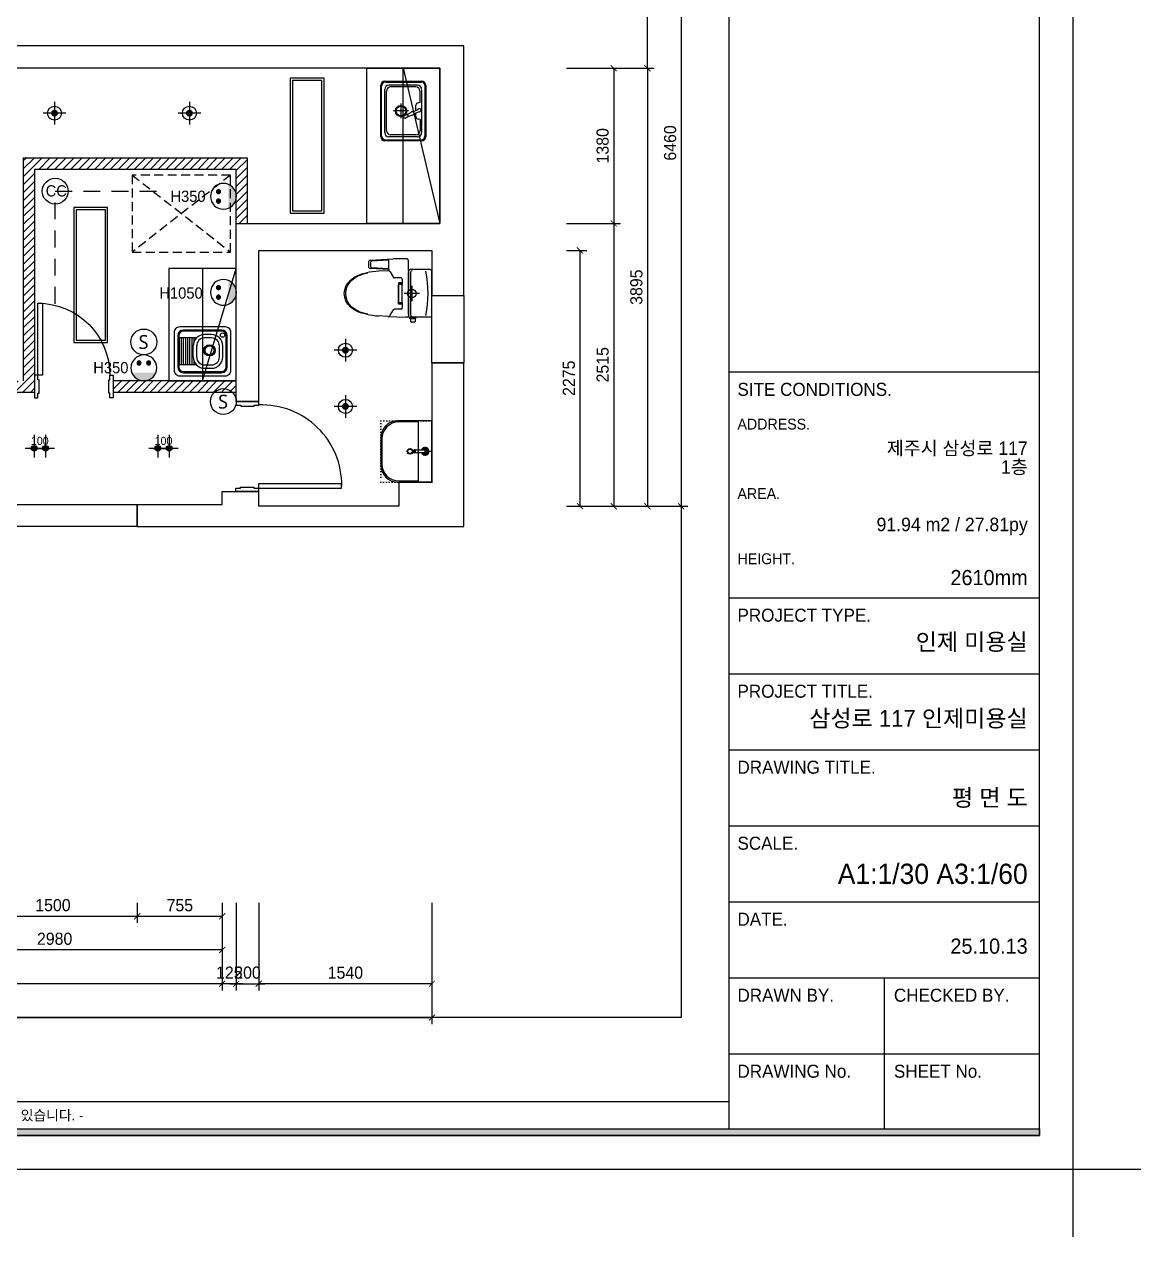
# Model space of a CAD drawing. Header units: millimetres. Extents: x 166504 to 219682, y 69800 to 112988.
# Drawn here: x 208777 to 218704, y 77080 to 87861 of the extents above; entities that cross this region are included whole.
import ezdxf
from ezdxf.enums import TextEntityAlignment as Align

# ---------------------------------------------------------------- set-up
doc = ezdxf.new("R2010")
doc.units = ezdxf.units.MM
doc.header["$LTSCALE"] = 100
doc.header["$PDMODE"] = 3
for name, pattern in [('DH-HID2', [1.2, 0.8, -0.4]), ('DOT', [0.25, 0, -0.25]), ('HID', [2.5, 1.5, -1])]:
    doc.linetypes.add(name, pattern=pattern)
doc.layers.get('DEFPOINTS').update_dxf_attribs({"color": 248})
for name, color, linetype in [('07-DIM WAL', 5, 'Continuous'), ('C-WALL1', 2, 'Continuous'), ('C-WIN', 4, 'Continuous'), ('CO-BATH', 6, 'Continuous'), ('CO-DO-FR', 7, 'Continuous'), ('CO-DOOR', 8, 'Continuous'), ('CO-FURB-DN', 9, 'Continuous'), ('E-DIM(OUT)', 1, 'Continuous'), ('F-SYM', 7, 'Continuous'), ('FORM(YOURNAME)-11', 1, 'Continuous'), ('FU-FURM', 251, 'DH-HID2'), ('FUR1', 6, 'Continuous'), ('RC-LIGHT', 7, 'Continuous'), ('WAL NEW', 3, 'Continuous'), ('설비', 140, 'Continuous')]:
    doc.layers.add(name, color=color, linetype=linetype)
doc.styles.add('YOURNAME', font='HY울릉도M.TTF')
doc.styles.add('코레일둥고', font='Korail_Round_Gothic_Medium.ttf')
doc.dimstyles.new('YOURNAME-40', dxfattribs={"dimscale": 40, "dimtxt": 1.8, "dimasz": 0.9, "dimexe": 1, "dimexo": 3, "dimgap": 0.7, "dimtad": 1, "dimdec": 0, "dimzin": 0, "dimdsep": 46, "dimtxsty": 'YOURNAME', "dimblk": 'ARCHTICK', "dimcen": 0, "dimclrd": 1, "dimclre": 1, "dimclrt": 7, "dimadec": 0, "dimazin": 0, "dimtfac": 1, "dimtdec": 0, "dimtix": 1, "dimtmove": 2, "dimatfit": 3, "dimldrblk": 'ARCHTICK', "dimfxl": 1, "dimtolj": 1, "dimtzin": 0, "dimarcsym": 0})
doc.dimstyles.new('YOURNAME-60', dxfattribs={"dimscale": 60, "dimtxt": 1.8, "dimasz": 0.9, "dimexe": 1, "dimexo": 3, "dimgap": 0.7, "dimtad": 1, "dimdec": 0, "dimzin": 0, "dimdsep": 46, "dimtxsty": 'YOURNAME', "dimblk": 'ARCHTICK', "dimcen": 0, "dimclrd": 1, "dimclre": 1, "dimclrt": 7, "dimadec": 0, "dimazin": 0, "dimtfac": 1, "dimtdec": 0, "dimtix": 1, "dimtmove": 2, "dimatfit": 3, "dimldrblk": 'ARCHTICK', "dimfxl": 1, "dimtolj": 1, "dimtzin": 0, "dimarcsym": 0})
pattern_1 = [(45, (25800, -15), (-35.355339, 35.355339), [])]

# ---------------------------------------------------------------- blocks, each defined once
blk = doc.blocks.new('FORM-PLAN')
at = {"layer": 'FORM(YOURNAME)-11'}
h = blk.add_hatch(color=256, dxfattribs=at)
h.dxf.hatch_style = 1
h.paths.add_polyline_path([(-71444, 55115), (10556, 55115), (10556, 54915), (-71444, 54915)])
h.paths.add_polyline_path([(-71444, -2085), (10556, -2085), (10556, -2285), (-71444, -2285)])
at = {"layer": 'DEFPOINTS', "color": 158}
for p, q in [((1346, 54915), (1346, -2085)), ((1346, -1285), (-71444, -1285))]:
    blk.add_line(p, q, dxfattribs=at)
for points in [[(-71444, -2285), (10556, -2285), (10556, 55115), (-71444, 55115)], [(-69444, 53115), (-64, 53115), (-64, 1215), (-69444, 1215)]]:
    blk.add_lwpolyline(points, close=True, dxfattribs=at)
at = {"layer": 'DEFPOINTS', "color": 1}
blk.add_lwpolyline([(11556, -5285), (11556, -3285), (13556, -3285)], dxfattribs=at)
at = {"layer": 'FORM(YOURNAME)-11', "color": 14}
for p, q in [((1346, 20344), (10556, 20344)), ((1346, 13651), (10556, 13651)), ((1346, 11398), (10556, 11398)), ((1346, 9146), (10556, 9146)), ((1346, 6893), (10556, 6893)), ((1346, 4641), (10556, 4641)), ((1346, 2388), (10556, 2388)), ((5951, 2388), (5951, -2085)), ((1346, 136), (10556, 136))]:
    blk.add_line(p, q, dxfattribs=at)
at = {"layer": 'FORM(YOURNAME)-11', "color": 250}
blk.add_lwpolyline([(-72444, -3285), (11556, -3285), (11556, 56115), (-72444, 56115)], close=True, dxfattribs=at)
at = {"layer": 'FORM(YOURNAME)-11'}
blk.add_lwpolyline([(-71444, -2085), (10556, -2085), (10556, -2285), (-71444, -2285)], close=True, dxfattribs=at)
at = {"layer": 'FORM(YOURNAME)-11', "color": 14, "style": 'YOURNAME'}
for s, height, p in [('SITE CONDITIONS.', 386.14, (1603, 19829)), ('PROJECT TYPE.', 386.14, (1603, 13136)), ('PROJECT TITLE.', 386.14, (1603, 10883)), ('DRAWING TITLE.', 386.14, (1603, 8631)), ('SCALE.', 386.1, (1603, 6378)), ('DATE.', 386.1, (1603, 4126)), ('DRAWN BY.', 386.1, (1603, 1873)), ('CHECKED BY.', 386.14, (6240, 1873)), ('DRAWING No.', 386.14, (1603, -379)), ('SHEET No.', 386.1, (6240, -379))]:
    blk.add_text(s, height=height, dxfattribs=at).set_placement(p, align=Align.MIDDLE_LEFT)
at = {"layer": 'FORM(YOURNAME)-11', "color": 251, "style": 'YOURNAME'}
for s, p in [('ADDRESS.', (1603, 18799)), ('AREA.', (1603, 16740)), ('HEIGHT.', (1603, 14809))]:
    blk.add_text(s, height=321.8, dxfattribs=at).set_placement(p, align=Align.MIDDLE_LEFT)
at = {"layer": 'FORM(YOURNAME)-11', "color": 1, "style": 'YOURNAME'}
blk.add_text("- 본 도서는 어떠한 경우에도 무단으로 도용할 수 없으며 도용시 '지적재산권' 보호에 관한 법률에 의거, 법적 분쟁이 발생합니다.  또한 본 도서에 관한 모든 저작권은 당사에 있습니다. -", height=300, dxfattribs=at).set_placement((-32990, -1685), align=Align.MIDDLE_CENTER)
at = {"layer": 'FORM(YOURNAME)-11', "color": 3, "style": 'YOURNAME'}
for tag, height, p in [('1', 450, (9905, 18188)), ('2', 450, (9905, 17544)), ('3', 450, (9905, 16257)), ('4', 450, (9905, 14326)), ('5', 515, (9905, 12009)), ('6', 515, (9905, 9757)), ('7', 515, (9905, 7504)), ('8', 515, (9905, 5252)), ('9', 515, (9905, 2999)), ('10', 515, (5655, 811)), ('11', 515, (9905, 747)), ('12', 515, (5655, -1441)), ('13', 515, (9905, -1441))]:
    blk.add_attdef(tag, text='', height=height, dxfattribs=at).set_placement(p, align=Align.MIDDLE_RIGHT)
blk = doc.blocks.new('_ArchTick')
at = {"color": 0, "linetype": 'ByBlock', "const_width": 0.15}
blk.add_lwpolyline([(-0.5, -0.5), (0.5, 0.5)], dxfattribs=at)
blk = doc.blocks.new('*D923')
at = {"layer": 'DEFPOINTS', "color": 0}
for p in [(213418, 87470), (213418, 86090), (214018, 86090)]:
    blk.add_point(p, dxfattribs=at)
at = {"layer": 'E-DIM(OUT)', "color": 1, "lineweight": -2}
for p, q in [((213598, 87470), (214078, 87470)), ((214018, 87470), (214018, 86090)), ((213598, 86090), (214078, 86090))]:
    blk.add_line(p, q, dxfattribs=at)
at = {"layer": 'E-DIM(OUT)', "color": 1, "lineweight": -2, "xscale": 54, "yscale": 54, "zscale": 54}
for p, rotation in [((214018, 87470), 90), ((214018, 86090), 270)]:
    blk.add_blockref('_ArchTick', p, dxfattribs=dict(at, rotation=rotation))
at = {"layer": 'E-DIM(OUT)', "color": 7, "insert": (213920, 86780), "char_height": 108, "attachment_point": 5, "rotation": 90, "style": 'YOURNAME'}
blk.add_mtext('\\A1;1380', dxfattribs=at)
blk = doc.blocks.new('*D924')
at = {"layer": 'DEFPOINTS', "color": 0}
for p in [(213418, 85850), (213418, 83575), (213718, 83575)]:
    blk.add_point(p, dxfattribs=at)
at = {"layer": 'E-DIM(OUT)', "color": 1, "lineweight": -2}
for p, q in [((213598, 85850), (213778, 85850)), ((213718, 85850), (213718, 83575)), ((213598, 83575), (213778, 83575))]:
    blk.add_line(p, q, dxfattribs=at)
at = {"layer": 'E-DIM(OUT)', "color": 1, "lineweight": -2, "xscale": 54, "yscale": 54, "zscale": 54}
for p, rotation in [((213718, 85850), 90), ((213718, 83575), 270)]:
    blk.add_blockref('_ArchTick', p, dxfattribs=dict(at, rotation=rotation))
at = {"layer": 'E-DIM(OUT)', "color": 7, "insert": (213620, 84713), "char_height": 108, "attachment_point": 5, "rotation": 90, "style": 'YOURNAME'}
blk.add_mtext('\\A1;2275', dxfattribs=at)
blk = doc.blocks.new('*D925')
at = {"layer": 'DEFPOINTS', "color": 0}
for p in [(213418, 87470), (213418, 83575), (214318, 83575)]:
    blk.add_point(p, dxfattribs=at)
at = {"layer": 'E-DIM(OUT)', "color": 1, "lineweight": -2}
for p, q in [((213598, 87470), (214378, 87470)), ((214318, 87470), (214318, 83575)), ((213598, 83575), (214378, 83575))]:
    blk.add_line(p, q, dxfattribs=at)
at = {"layer": 'E-DIM(OUT)', "color": 1, "lineweight": -2, "xscale": 54, "yscale": 54, "zscale": 54}
for p, rotation in [((214318, 87470), 90), ((214318, 83575), 270)]:
    blk.add_blockref('_ArchTick', p, dxfattribs=dict(at, rotation=rotation))
at = {"layer": 'E-DIM(OUT)', "color": 7, "insert": (214220, 85523), "char_height": 108, "attachment_point": 5, "rotation": 90, "style": 'YOURNAME'}
blk.add_mtext('\\A1;3895', dxfattribs=at)
blk = doc.blocks.new('*D926')
at = {"layer": 'DEFPOINTS', "color": 0}
for p in [(213418, 86090), (213418, 83575), (214018, 83575)]:
    blk.add_point(p, dxfattribs=at)
at = {"layer": 'E-DIM(OUT)', "color": 1, "lineweight": -2}
for p, q in [((213598, 86090), (214078, 86090)), ((214018, 86090), (214018, 83575)), ((213598, 83575), (214078, 83575))]:
    blk.add_line(p, q, dxfattribs=at)
at = {"layer": 'E-DIM(OUT)', "color": 1, "lineweight": -2, "xscale": 54, "yscale": 54, "zscale": 54}
for p, rotation in [((214018, 86090), 90), ((214018, 83575), 270)]:
    blk.add_blockref('_ArchTick', p, dxfattribs=dict(at, rotation=rotation))
at = {"layer": 'E-DIM(OUT)', "color": 7, "insert": (213920, 84833), "char_height": 108, "attachment_point": 5, "rotation": 90, "style": 'YOURNAME'}
blk.add_mtext('\\A1;2515', dxfattribs=at)
blk = doc.blocks.new('*D927')
at = {"layer": 'DEFPOINTS', "color": 0}
for p in [(213418, 90035), (214318, 90035), (213418, 87470)]:
    blk.add_point(p, dxfattribs=at)
at = {"layer": 'E-DIM(OUT)', "color": 1, "lineweight": -2}
for p, q in [((213598, 90035), (214378, 90035)), ((214318, 87470), (214318, 90035)), ((213598, 87470), (214378, 87470))]:
    blk.add_line(p, q, dxfattribs=at)
at = {"layer": 'E-DIM(OUT)', "color": 1, "lineweight": -2, "xscale": 54, "yscale": 54, "zscale": 54}
for p, rotation in [((214318, 90035), 90), ((214318, 87470), 270)]:
    blk.add_blockref('_ArchTick', p, dxfattribs=dict(at, rotation=rotation))
at = {"layer": 'E-DIM(OUT)', "color": 7, "insert": (214220, 88753), "char_height": 108, "attachment_point": 5, "rotation": 90, "style": 'YOURNAME'}
blk.add_mtext('\\A1;2565', dxfattribs=at)
blk = doc.blocks.new('*D928')
at = {"layer": 'DEFPOINTS', "color": 0}
for p in [(213418, 90035), (213418, 83575), (214618, 83575)]:
    blk.add_point(p, dxfattribs=at)
at = {"layer": 'E-DIM(OUT)', "color": 1, "lineweight": -2}
for p, q in [((213598, 90035), (214678, 90035)), ((214618, 90035), (214618, 83575)), ((213598, 83575), (214678, 83575))]:
    blk.add_line(p, q, dxfattribs=at)
at = {"layer": 'E-DIM(OUT)', "color": 1, "lineweight": -2, "xscale": 54, "yscale": 54, "zscale": 54}
for p, rotation in [((214618, 90035), 90), ((214618, 83575), 270)]:
    blk.add_blockref('_ArchTick', p, dxfattribs=dict(at, rotation=rotation))
at = {"layer": 'E-DIM(OUT)', "color": 7, "insert": (214520, 86805), "char_height": 108, "attachment_point": 5, "rotation": 90, "style": 'YOURNAME'}
blk.add_mtext('\\A1;6460', dxfattribs=at)
blk = doc.blocks.new('*D957')
at = {"layer": 'DEFPOINTS', "color": 0}
for p in [(195938, 80230), (212402, 80230), (212402, 79030)]:
    blk.add_point(p, dxfattribs=at)
at = {"layer": 'E-DIM(OUT)', "color": 1, "lineweight": -2}
for p, q in [((195938, 80050), (195938, 78970)), ((212402, 80050), (212402, 78970)), ((195938, 79030), (212402, 79030))]:
    blk.add_line(p, q, dxfattribs=at)
at = {"layer": 'E-DIM(OUT)', "color": 1, "lineweight": -2, "xscale": 54, "yscale": 54, "zscale": 54, "rotation": 180}
blk.add_blockref('_ArchTick', (195938, 79030), dxfattribs=at)
at = {"layer": 'E-DIM(OUT)', "color": 1, "lineweight": -2, "xscale": 54, "yscale": 54, "zscale": 54}
blk.add_blockref('_ArchTick', (212402, 79030), dxfattribs=at)
at = {"layer": 'E-DIM(OUT)', "color": 7, "insert": (204170, 79127), "char_height": 108, "attachment_point": 5, "style": 'YOURNAME'}
blk.add_mtext('\\A1;16464', dxfattribs=at)
blk = doc.blocks.new('*D958')
at = {"layer": 'DEFPOINTS', "color": 0}
for p in [(210862, 80230), (212402, 80230), (210862, 79330)]:
    blk.add_point(p, dxfattribs=at)
at = {"layer": 'E-DIM(OUT)', "color": 1, "lineweight": -2}
for p, q in [((210862, 80050), (210862, 79270)), ((212402, 80050), (212402, 79270)), ((212402, 79330), (210862, 79330))]:
    blk.add_line(p, q, dxfattribs=at)
at = {"layer": 'E-DIM(OUT)', "color": 1, "lineweight": -2, "xscale": 54, "yscale": 54, "zscale": 54, "rotation": 180}
blk.add_blockref('_ArchTick', (210862, 79330), dxfattribs=at)
at = {"layer": 'E-DIM(OUT)', "color": 1, "lineweight": -2, "xscale": 54, "yscale": 54, "zscale": 54}
blk.add_blockref('_ArchTick', (212402, 79330), dxfattribs=at)
at = {"layer": 'E-DIM(OUT)', "color": 7, "insert": (211632, 79428), "char_height": 108, "attachment_point": 5, "style": 'YOURNAME'}
blk.add_mtext('\\A1;1540', dxfattribs=at)
blk = doc.blocks.new('*D959')
at = {"layer": 'DEFPOINTS', "color": 0}
for p in [(210662, 80230), (210862, 80230), (210862, 79330)]:
    blk.add_point(p, dxfattribs=at)
at = {"layer": 'E-DIM(OUT)', "color": 1, "lineweight": -2}
for p, q in [((210662, 80050), (210662, 79270)), ((210862, 80050), (210862, 79270)), ((210608, 79330), (210916, 79330))]:
    blk.add_line(p, q, dxfattribs=at)
at = {"layer": 'E-DIM(OUT)', "color": 1, "lineweight": -2, "xscale": 54, "yscale": 54, "zscale": 54}
blk.add_blockref('_ArchTick', (210662, 79330), dxfattribs=at)
at = {"layer": 'E-DIM(OUT)', "color": 1, "lineweight": -2, "xscale": 54, "yscale": 54, "zscale": 54, "rotation": 180}
blk.add_blockref('_ArchTick', (210862, 79330), dxfattribs=at)
at = {"layer": 'E-DIM(OUT)', "color": 7, "insert": (210762, 79428), "char_height": 108, "attachment_point": 5, "style": 'YOURNAME'}
blk.add_mtext('\\A1;200', dxfattribs=at)
blk = doc.blocks.new('*D960')
at = {"layer": 'DEFPOINTS', "color": 0}
for p in [(195938, 80230), (210662, 80230), (195938, 79330)]:
    blk.add_point(p, dxfattribs=at)
at = {"layer": 'E-DIM(OUT)', "color": 1, "lineweight": -2}
for p, q in [((195938, 80050), (195938, 79270)), ((210662, 80050), (210662, 79270)), ((210662, 79330), (195938, 79330))]:
    blk.add_line(p, q, dxfattribs=at)
at = {"layer": 'E-DIM(OUT)', "color": 1, "lineweight": -2, "xscale": 54, "yscale": 54, "zscale": 54, "rotation": 180}
blk.add_blockref('_ArchTick', (195938, 79330), dxfattribs=at)
at = {"layer": 'E-DIM(OUT)', "color": 1, "lineweight": -2, "xscale": 54, "yscale": 54, "zscale": 54}
blk.add_blockref('_ArchTick', (210662, 79330), dxfattribs=at)
at = {"layer": 'E-DIM(OUT)', "color": 7, "insert": (203300, 79428), "char_height": 108, "attachment_point": 5, "style": 'YOURNAME'}
blk.add_mtext('\\A1;14724', dxfattribs=at)
blk = doc.blocks.new('*D961')
at = {"layer": 'DEFPOINTS', "color": 0}
for p in [(210537, 80230), (210662, 80230), (210537, 79330)]:
    blk.add_point(p, dxfattribs=at)
at = {"layer": 'E-DIM(OUT)', "color": 1, "lineweight": -2}
for p, q in [((210537, 80050), (210537, 79270)), ((210662, 80050), (210662, 79270)), ((210716, 79330), (210483, 79330))]:
    blk.add_line(p, q, dxfattribs=at)
at = {"layer": 'E-DIM(OUT)', "color": 1, "lineweight": -2, "xscale": 54, "yscale": 54, "zscale": 54}
blk.add_blockref('_ArchTick', (210537, 79330), dxfattribs=at)
at = {"layer": 'E-DIM(OUT)', "color": 1, "lineweight": -2, "xscale": 54, "yscale": 54, "zscale": 54, "rotation": 180}
blk.add_blockref('_ArchTick', (210662, 79330), dxfattribs=at)
at = {"layer": 'E-DIM(OUT)', "color": 7, "insert": (210600, 79428), "char_height": 108, "attachment_point": 5, "style": 'YOURNAME'}
blk.add_mtext('\\A1;125', dxfattribs=at)
blk = doc.blocks.new('*D962')
at = {"layer": 'DEFPOINTS', "color": 0}
for p in [(207557, 80230), (210537, 80230), (207557, 79630)]:
    blk.add_point(p, dxfattribs=at)
at = {"layer": 'E-DIM(OUT)', "color": 1, "lineweight": -2}
for p, q in [((207557, 80050), (207557, 79570)), ((210537, 80050), (210537, 79570)), ((210537, 79630), (207557, 79630))]:
    blk.add_line(p, q, dxfattribs=at)
at = {"layer": 'E-DIM(OUT)', "color": 1, "lineweight": -2, "xscale": 54, "yscale": 54, "zscale": 54, "rotation": 180}
blk.add_blockref('_ArchTick', (207557, 79630), dxfattribs=at)
at = {"layer": 'E-DIM(OUT)', "color": 1, "lineweight": -2, "xscale": 54, "yscale": 54, "zscale": 54}
blk.add_blockref('_ArchTick', (210537, 79630), dxfattribs=at)
at = {"layer": 'E-DIM(OUT)', "color": 7, "insert": (209047, 79729), "char_height": 108, "attachment_point": 5, "style": 'YOURNAME'}
blk.add_mtext('\\A1;2980', dxfattribs=at)
blk = doc.blocks.new('*D979')
at = {"layer": 'DEFPOINTS', "color": 0}
for p in [(208282, 80230), (209782, 80230), (209782, 79930)]:
    blk.add_point(p, dxfattribs=at)
at = {"layer": 'E-DIM(OUT)', "color": 1, "lineweight": -2}
for p, q in [((208282, 80050), (208282, 79870)), ((209782, 80050), (209782, 79870)), ((208282, 79930), (209782, 79930))]:
    blk.add_line(p, q, dxfattribs=at)
at = {"layer": 'E-DIM(OUT)', "color": 1, "lineweight": -2, "xscale": 54, "yscale": 54, "zscale": 54, "rotation": 180}
blk.add_blockref('_ArchTick', (208282, 79930), dxfattribs=at)
at = {"layer": 'E-DIM(OUT)', "color": 1, "lineweight": -2, "xscale": 54, "yscale": 54, "zscale": 54}
blk.add_blockref('_ArchTick', (209782, 79930), dxfattribs=at)
at = {"layer": 'E-DIM(OUT)', "color": 7, "insert": (209032, 80028), "char_height": 108, "attachment_point": 5, "style": 'YOURNAME'}
blk.add_mtext('\\A1;1500', dxfattribs=at)
blk = doc.blocks.new('*D980')
at = {"layer": 'DEFPOINTS', "color": 0}
for p in [(209782, 80230), (210537, 80230), (210537, 79930)]:
    blk.add_point(p, dxfattribs=at)
at = {"layer": 'E-DIM(OUT)', "color": 1, "lineweight": -2}
for p, q in [((209782, 80050), (209782, 79870)), ((210537, 80050), (210537, 79870)), ((209782, 79930), (210537, 79930))]:
    blk.add_line(p, q, dxfattribs=at)
at = {"layer": 'E-DIM(OUT)', "color": 1, "lineweight": -2, "xscale": 54, "yscale": 54, "zscale": 54, "rotation": 180}
blk.add_blockref('_ArchTick', (209782, 79930), dxfattribs=at)
at = {"layer": 'E-DIM(OUT)', "color": 1, "lineweight": -2, "xscale": 54, "yscale": 54, "zscale": 54}
blk.add_blockref('_ArchTick', (210537, 79930), dxfattribs=at)
at = {"layer": 'E-DIM(OUT)', "color": 7, "insert": (210160, 80027), "char_height": 108, "attachment_point": 5, "style": 'YOURNAME'}
blk.add_mtext('\\A1;755', dxfattribs=at)
blk = doc.blocks.new('VUDAUSEH')
at = {"layer": 'C-WALL1'}
for p, q in [((181830, 109821), (177844, 109821)), ((181830, 107601), (181830, 109821)), ((181618, 109621), (177844, 109621)), ((181618, 108241), (181618, 109621)), ((179808, 106656), (179808, 108241)), ((179808, 108241), (181618, 108241)), ((180008, 106656), (180008, 108001)), ((180008, 108001), (181548, 108001)), ((181548, 107601), (181830, 107601)), ((181548, 107001), (181830, 107001)), ((181830, 105546), (181830, 107001)), ((179808, 106656), (180008, 106656)), ((180008, 106656), (179808, 106656)), ((179683, 105741), (179683, 105856)), ((179683, 105856), (180008, 105856)), ((180008, 105726), (180008, 105856)), ((178928, 105741), (178928, 105546)), ((178928, 105546), (178928, 105741)), ((178928, 105741), (179683, 105741)), ((178928, 105546), (181830, 105546))]:
    blk.add_line(p, q, dxfattribs=at)
for points in [[(181548, 108001), (181548, 107601)], [(181548, 107001), (181548, 105941), (181253, 105941), (181253, 105726), (180008, 105726)]]:
    blk.add_lwpolyline(points, dxfattribs=at)
at = {"layer": 'C-WIN'}
for points in [[(181548, 107601), (181830, 107601), (181830, 107001), (181548, 107001)], [(178928, 105546), (177428, 105546), (177428, 105741), (178928, 105741)]]:
    blk.add_lwpolyline(points, close=True, dxfattribs=at)
at = {"layer": 'CO-DO-FR'}
for points in [[(180008, 106656), (179808, 106656), (179808, 106626), (179848, 106626), (179848, 106616), (179968, 106616), (179968, 106626), (180008, 106626), (180008, 106656)], [(180005, 105856), (179805, 105856), (179805, 105886), (179845, 105886), (179845, 105896), (179965, 105896), (179965, 105886), (180005, 105886), (180005, 105856)]]:
    blk.add_lwpolyline(points, close=True, dxfattribs=at)
at = {"layer": 'CO-DOOR'}
blk.add_lwpolyline([(180745, 105926), (180005, 105926), (180005, 105886), (180745, 105886)], close=True, dxfattribs=at)
blk.add_arc((180035, 105916), 711, 359.1936, 92.1822, dxfattribs=at)
blk = doc.blocks.new('D-003')
at = {"layer": 'CO-DO-FR'}
for points in [[(0, 200), (0, 0), (30, 0), (30, 40), (40, 40), (40, 160), (30, 160), (30, 200), (0, 200)], [(700, 200), (700, 0), (670, 0), (670, 40), (660, 40), (660, 160), (670, 160), (670, 200), (700, 200)]]:
    blk.add_lwpolyline(points, close=True, dxfattribs=at)
at = {"layer": 'CO-DOOR'}
blk.add_lwpolyline([(630, 840), (630, 200), (670, 200), (670, 840)], close=True, dxfattribs=at)
blk.add_arc((670, 200), 640, 90, 180, dxfattribs=at)
blk = doc.blocks.new('CJSWJDHE')
at = {"layer": 'WAL NEW'}
h = blk.add_hatch(dxfattribs=at)
h.set_pattern_fill('_USER', color=256, scale=50, angle=45, pattern_type=0)
h.set_pattern_definition(pattern_1)
h.paths.add_polyline_path([(210762, 86670), (208768, 86670), (208768, 86130), (208768, 85430), (208768, 84690), (207468, 84690), (207468, 84590), (208868, 84590), (208868, 84740), (208868, 86570), (210662, 86570), (210662, 86090), (210762, 86090)])
h = blk.add_hatch(dxfattribs=at)
h.set_pattern_fill('_USER', color=256, scale=50, angle=45, pattern_type=0)
h.set_pattern_definition(pattern_1)
h.paths.add_polyline_path([(210662, 84590), (210662, 84690), (210062, 84690), (209568, 84690), (209568, 84590)])
at = {"color": 8}
blk.add_line((212402, 84063), (212337, 84063), dxfattribs=at)
at = {"layer": 'CO-BATH', "color": 8}
for p, q in [((211842, 85698), (211842, 85754)), ((211852, 85764), (212057, 85774)), ((211858, 85704), (211858, 85748)), ((211867, 85758), (212013, 85765)), ((212018, 85691), (212018, 85760)), ((212182, 85774), (212057, 85774)), ((212192, 85664), (212192, 85764)), ((211678, 85586), (211708, 85609)), ((211691, 85586), (211720, 85609)), ((211708, 85609), (211742, 85627)), ((211720, 85609), (211754, 85627)), ((211742, 85627), (211779, 85641)), ((211754, 85627), (211792, 85641)), ((211779, 85641), (211820, 85649)), ((211792, 85641), (211832, 85649)), ((212018, 85679), (211852, 85688)), ((212013, 85686), (211867, 85694)), ((212011, 85669), (211929, 85664)), ((212022, 85666), (212022, 85674)), ((212029, 85659), (212059, 85610)), ((212128, 85605), (212067, 85605)), ((212138, 85595), (212138, 85548)), ((212192, 85664), (212192, 85270)), ((212192, 85284), (212192, 85654)), ((212387, 85679), (212207, 85679)), ((212211, 85654), (212211, 85280)), ((212402, 85270), (212402, 85664)), ((211622, 85466), (211626, 85498)), ((211626, 85498), (211637, 85530)), ((211635, 85466), (211638, 85498)), ((211637, 85530), (211654, 85559)), ((211638, 85498), (211649, 85530)), ((211649, 85530), (211667, 85559)), ((211654, 85559), (211678, 85586)), ((211667, 85559), (211691, 85586)), ((212138, 85561), (212103, 85561)), ((212103, 85561), (212103, 85542)), ((212138, 85551), (212103, 85551)), ((212103, 85371), (212103, 85546)), ((212107, 85384), (212107, 85548)), ((212138, 85548), (212107, 85548)), ((212133, 85545), (212133, 85564)), ((212138, 85551), (212138, 85561)), ((212138, 85384), (212138, 85556)), ((212192, 85555), (212192, 85381)), ((212222, 85534), (212222, 85397)), ((211626, 85434), (211622, 85466)), ((211637, 85402), (211626, 85434)), ((211638, 85434), (211635, 85466)), ((211654, 85373), (211637, 85402)), ((211649, 85402), (211638, 85434)), ((211667, 85373), (211649, 85402)), ((212138, 85381), (212103, 85381)), ((212138, 85384), (212107, 85384)), ((212133, 85368), (212133, 85387)), ((212138, 85384), (212138, 85337)), ((212138, 85371), (212138, 85381)), ((212291, 85466), (212154, 85466)), ((212222, 85466), (212222, 85466)), ((211678, 85346), (211654, 85373)), ((211691, 85346), (211667, 85373)), ((211708, 85323), (211678, 85346)), ((211720, 85323), (211691, 85346)), ((211742, 85304), (211708, 85323)), ((211754, 85304), (211720, 85323)), ((211779, 85291), (211742, 85304)), ((211792, 85291), (211754, 85304)), ((211820, 85282), (211779, 85291)), ((211832, 85282), (211792, 85291)), ((212030, 85273), (212059, 85322)), ((212128, 85327), (212067, 85327)), ((212138, 85371), (212103, 85371)), ((212011, 85263), (211929, 85268)), ((212011, 85263), (212169, 85255)), ((212182, 85255), (212169, 85255)), ((212260, 85252), (212205, 85252)), ((212205, 85240), (212205, 85252)), ((212260, 85240), (212205, 85240)), ((212387, 85255), (212207, 85255)), ((212212, 85240), (212212, 85219)), ((212245, 85212), (212219, 85212)), ((212252, 85240), (212252, 85219)), ((212260, 85240), (212260, 85252)), ((212402, 84335), (212097, 84335)), ((212282, 84325), (212107, 84325)), ((212282, 83800), (212282, 84325)), ((212402, 83790), (212402, 84335)), ((211947, 84185), (211947, 83940)), ((211957, 84175), (211957, 83950)), ((212242, 84077), (212242, 84048)), ((212247, 84077), (212242, 84077)), ((212247, 84048), (212242, 84048)), ((212247, 84077), (212247, 84048)), ((212252, 84076), (212247, 84076)), ((212252, 84049), (212247, 84049)), ((212252, 84076), (212252, 84049)), ((212342, 84075), (212252, 84075)), ((212342, 84050), (212252, 84050)), ((212097, 83790), (212402, 83790)), ((212107, 83800), (212282, 83800))]:
    blk.add_line(p, q, dxfattribs=at)
at = {"layer": 'CO-BATH', "color": 8, "linetype": 'DOT'}
blk.add_lwpolyline([(211947, 84335), (211947, 83790), (212402, 83790), (212402, 84335)], close=True, dxfattribs=at)
at = {"layer": 'CO-BATH', "color": 8}
for centre, radius in [((212222, 85466), 38.4), ((212207, 84063), 25), ((212207, 84063), 20)]:
    blk.add_circle(centre, radius, dxfattribs=at)
for centre, radius, start, end in [((211852, 85754), 10, 92.6619, 180), ((211868, 85748), 10, 92.6619, 180), ((211868, 85704), 10, 180, 266.8224), ((212013, 85760), 5, 0, 92.6619), ((212182, 85764), 9.82, 0, 90), ((211958, 85025), 640, 92.5885, 102.4851), ((211852, 85698), 10, 180, 266.8224), ((212012, 85649), 20, 30.648, 93.5722), ((212013, 85691), 5, 266.8224, 0), ((212017, 85674), 5, 0, 86.8224), ((212067, 85615), 10, 210.648, 270), ((212128, 85595), 10, 0, 90), ((212207, 85664), 15, 90, 180), ((212226, 85654), 15, 90, 180), ((211388, 85467), 980, 348.4061, 11.5939), ((212387, 85664), 15, 0, 90), ((211958, 85907), 640, 257.5149, 267.4115), ((212012, 85283), 20, 266.9031, 329.352), ((212067, 85317), 10, 90, 149.352), ((212128, 85337), 10, 270, 0), ((212226, 85280), 15, 180, 270), ((212182, 85265), 10, 270, 0), ((212207, 85270), 15, 180, 270), ((212219, 85219), 7, 180, 270), ((212245, 85219), 7, 270, 0), ((212387, 85270), 15, 270, 0), ((212097, 84185), 150, 90, 180), ((212107, 84175), 150, 90, 180), ((212342, 84063), 35, 200.9248, 159.0751), ((212342, 84063), 30, 204.6243, 155.3757), ((212342, 84063), 25, 210, 150), ((212342, 84063), 18, 223.9829, 136.017), ((212342, 84063), 12.5, 270, 90), ((212097, 83940), 150, 180, 270), ((212107, 83950), 150, 180, 270)]:
    blk.add_arc(centre, radius, start, end, dxfattribs=at)
at = {"layer": 'CO-FURB-DN', "color": 8}
for p, q in [((211983, 87355), (212310, 87355)), ((211990, 87347), (212310, 87347)), ((211947, 86861), (211947, 87318)), ((211954, 86868), (211954, 87311)), ((211983, 86897), (211983, 87282)), ((211998, 86911), (211998, 87267)), ((212274, 87318), (212019, 87318)), ((212260, 87303), (212034, 87303)), ((212296, 87166), (212296, 87268)), ((212310, 87277), (212310, 86897)), ((212339, 87318), (212339, 86868)), ((212347, 87318), (212347, 86861)), ((212126, 87157), (212126, 87025)), ((212259, 87095), (212259, 87141)), ((212296, 87166), (212281, 87162)), ((212192, 87091), (212060, 87091)), ((212259, 87039), (212259, 87070)), ((212296, 87013), (212281, 87017)), ((212296, 87013), (212296, 86911)), ((212310, 86824), (211983, 86824)), ((212303, 86831), (211990, 86831)), ((212274, 86861), (212019, 86861)), ((212260, 86877), (212034, 86877)), ((210142, 85092), (210142, 84812)), ((210152, 85092), (210152, 84812)), ((210309, 85073), (210152, 85073)), ((210156, 84831), (210156, 85073)), ((210175, 84831), (210175, 85073)), ((210532, 85142), (210192, 85142)), ((210532, 85132), (210192, 85132)), ((210194, 84831), (210194, 85073)), ((210213, 84831), (210213, 85073)), ((210231, 84831), (210231, 85073)), ((210250, 84831), (210250, 85073)), ((210269, 84831), (210269, 85073)), ((210288, 85041), (210288, 85073)), ((210306, 85070), (210306, 85073)), ((210442, 85102), (210380, 85102)), ((210442, 85072), (210380, 85072)), ((210572, 84812), (210572, 85092)), ((210582, 84812), (210582, 85092)), ((210280, 84902), (210280, 85002)), ((210310, 84902), (210310, 85002)), ((210512, 84902), (210512, 85002)), ((210542, 84902), (210542, 85002)), ((210288, 84831), (210288, 84862)), ((210309, 84831), (210152, 84831)), ((210192, 84772), (210532, 84772)), ((210192, 84762), (210532, 84762)), ((210306, 84831), (210306, 84834)), ((210380, 84832), (210442, 84832)), ((210380, 84802), (210442, 84802))]:
    blk.add_line(p, q, dxfattribs=at)
blk.add_lwpolyline([(210112, 84782), (210112, 85122, -0.414214), (210162, 85172), (210562, 85172, -0.414214), (210612, 85122), (210612, 84782, -0.414214), (210562, 84732), (210162, 84732, -0.414214)], format="xyb", close=True, dxfattribs=at)
for centre, radius in [((212127, 87089), 50.2), ((212127, 87089), 42.9), ((210540, 85097), 19), ((210424, 84961), 50), ((210424, 84961), 40)]:
    blk.add_circle(centre, radius, dxfattribs=at)
for centre, radius, start, end in [((211983, 87318), 36.4, 90, 180), ((211990, 87311), 36.4, 90, 180), ((212310, 87318), 36.4, 0, 90), ((212310, 87318), 29.1, 0, 90), ((212019, 87282), 36.4, 90, 180), ((212035, 87266), 37, 90.4305, 178.9606), ((212259, 87267), 36.4, 0, 90), ((212274, 87282), 36.4, 0, 90), ((212196, 87221), 142, 283.1394, 308.5882), ((212281, 87140), 21.8, 90, 180), ((212290, 87096), 15.3, 269.2451, 139.3055), ((212165, 87039), 15.3, 84.4612, 288.1232), ((212130, 87191), 142, 284.798, 306.3213), ((212285, 86853), 207, 106.5509, 124.0056), ((212175, 87044), 15.3, 328.1457, 73.3853), ((212237, 87046), 38.3, 103.1394, 126.3213), ((212215, 87088), 38.3, 286.5509, 306.4137), ((212322, 86943), 142, 100.5553, 126.4137), ((212281, 87039), 21.8, 180, 270), ((212019, 86897), 36.4, 180, 270), ((212034, 86914), 36.4, 180, 270), ((212259, 86914), 36.4, 270, 0), ((212274, 86897), 36.4, 270, 0), ((211983, 86861), 36.4, 180, 270), ((211990, 86868), 36.4, 180, 270), ((212303, 86868), 36.4, 270, 0), ((212310, 86861), 36.4, 270, 0), ((210192, 85092), 50, 90, 180), ((210192, 85092), 40, 90, 180), ((210380, 85002), 100, 90, 180), ((210380, 85002), 70, 90, 180), ((210442, 85002), 100, 0, 90), ((210442, 85002), 100, 0, 90), ((210442, 85002), 70, 0, 90), ((210532, 85092), 50, 0, 90), ((210532, 85092), 40, 0, 90), ((210380, 84902), 100, 180, 270), ((210380, 84902), 70, 180, 270), ((210442, 84902), 100, 270, 0), ((210442, 84902), 70, 270, 0), ((210192, 84812), 50, 180, 270), ((210192, 84812), 40, 180, 270), ((210532, 84812), 50, 270, 0), ((210532, 84812), 40, 270, 0)]:
    blk.add_arc(centre, radius, start, end, dxfattribs=at)
at = {"layer": 'FU-FURM', "color": 8}
for p, q in [((209737, 86520), (210612, 85834)), ((210612, 86520), (209737, 85834))]:
    blk.add_line(p, q, dxfattribs=at)
blk.add_lwpolyline([(209737, 86520), (209737, 85834), (210612, 85834), (210612, 86520)], close=True, dxfattribs=at)
at = {"layer": 'FUR1', "color": 8}
for points in [[(212472, 86090), (211822, 86090), (211822, 87470), (212472, 87470), (212472, 86090)], [(212147, 86090), (212147, 87470), (212472, 86090)], [(210662, 85690), (210062, 85690), (210062, 84690), (210662, 84690), (210662, 85690)], [(210362, 85690), (210362, 84690), (210662, 85690)]]:
    blk.add_lwpolyline(points, dxfattribs=at)
at = {"layer": 'WAL NEW'}
for p, q in [((210662, 84690), (209568, 84690)), ((209568, 84690), (209568, 84590)), ((207468, 84590), (208868, 84590)), ((209568, 84590), (210662, 84590))]:
    blk.add_line(p, q, dxfattribs=at)
for points in [[(210762, 86090), (210762, 86670), (208768, 86670), (208768, 84690)], [(210662, 86090), (210662, 86570), (208868, 86570), (208868, 84590)]]:
    blk.add_lwpolyline(points, dxfattribs=at)
blk.add_blockref('VUDAUSEH', (30854, -22151))
at = {"layer": 'CO-DOOR', "color": 8, "xscale": -1}
blk.add_blockref('D-003', (209568, 84540), dxfattribs=at)
blk = doc.blocks.new('1')
at = {"linetype": 'Continuous'}
h = blk.add_hatch(color=4, dxfattribs=at)
h.dxf.hatch_style = 1
edge = h.paths.add_edge_path()
edge.add_arc((11539653, -14273504), 37.5, 0, 360)
at = {"color": 1, "linetype": 'Continuous'}
for p, q in [((11539520, -14273504), (11539787, -14273504)), ((11539653, -14273637), (11539653, -14273370))]:
    blk.add_line(p, q, dxfattribs=at)
at = {"color": 4, "linetype": 'Continuous'}
for radius in [41.5, 37.5]:
    blk.add_circle((11539653, -14273504), radius, dxfattribs=at)
blk = doc.blocks.new('*D1069')
at = {"layer": '07-DIM WAL', "color": 1, "lineweight": -2}
for p, q in [((208865, 84210), (208865, 84130)), ((208965, 84210), (208965, 84130)), ((208829, 84090), (209001, 84090))]:
    blk.add_line(p, q, dxfattribs=at)
at = {"layer": 'DEFPOINTS', "color": 0}
for p in [(208865, 84090), (208965, 84090), (208965, 84090)]:
    blk.add_point(p, dxfattribs=at)
at = {"layer": '07-DIM WAL', "color": 1, "lineweight": -2, "xscale": 36, "yscale": 36, "zscale": 36}
blk.add_blockref('_ArchTick', (208865, 84090), dxfattribs=at)
at = {"layer": '07-DIM WAL', "color": 1, "lineweight": -2, "xscale": 36, "yscale": 36, "zscale": 36, "rotation": 180}
blk.add_blockref('_ArchTick', (208965, 84090), dxfattribs=at)
at = {"layer": '07-DIM WAL', "color": 7, "insert": (208915, 84156), "char_height": 72, "attachment_point": 5, "style": 'YOURNAME'}
blk.add_mtext('\\A1;100', dxfattribs=at)
blk = doc.blocks.new('*D1070')
at = {"layer": '07-DIM WAL', "color": 1, "lineweight": -2}
for p, q in [((209965, 84210), (209965, 84130)), ((210065, 84210), (210065, 84130)), ((209929, 84090), (210101, 84090))]:
    blk.add_line(p, q, dxfattribs=at)
at = {"layer": 'DEFPOINTS', "color": 0}
for p in [(209965, 84090), (210065, 84090), (210065, 84090)]:
    blk.add_point(p, dxfattribs=at)
at = {"layer": '07-DIM WAL', "color": 1, "lineweight": -2, "xscale": 36, "yscale": 36, "zscale": 36}
blk.add_blockref('_ArchTick', (209965, 84090), dxfattribs=at)
at = {"layer": '07-DIM WAL', "color": 1, "lineweight": -2, "xscale": 36, "yscale": 36, "zscale": 36, "rotation": 180}
blk.add_blockref('_ArchTick', (210065, 84090), dxfattribs=at)
at = {"layer": '07-DIM WAL', "color": 7, "insert": (210015, 84156), "char_height": 72, "attachment_point": 5, "style": 'YOURNAME'}
blk.add_mtext('\\A1;100', dxfattribs=at)
blk = doc.blocks.new('hallogen')
h = blk.add_hatch(color=256)
h.dxf.hatch_style = 1
edge = h.paths.add_edge_path()
edge.add_arc((48592, 60854), 31.2, 0, 360, ccw=False)
at = {"color": 1, "linetype": 'Continuous'}
for p, q in [((48592, 60954), (48592, 60754)), ((48692, 60854), (48492, 60854))]:
    blk.add_line(p, q, dxfattribs=at)
at = {"color": 4, "linetype": 'Continuous'}
blk.add_circle((48592, 60854), 62.5, dxfattribs=at)
blk = doc.blocks.new('CCTV')
at = {"layer": '설비', "color": 140}
blk.add_circle((211035, 91004), 115, dxfattribs=at)
at = {"layer": '설비', "color": 140, "style": '코레일둥고'}
blk.add_text('CC', height=100, dxfattribs=at).set_placement((210950, 90957))
blk = doc.blocks.new('egoo')
at = {"layer": '설비'}
h = blk.add_hatch(color=140, dxfattribs=at)
edge = h.paths.add_edge_path()
edge.add_arc((1015645, 443434), 22.3, 0, 360)
h = blk.add_hatch(color=140, dxfattribs=at)
edge = h.paths.add_edge_path()
edge.add_arc((1015748, 443434), 22.3, 0, 360)
h = blk.add_hatch(color=140, dxfattribs=at)
edge = h.paths.add_edge_path()
edge.add_line((1015826, 443329), (1015567, 443329))
edge.add_ellipse((1015696, 443381), major_axis=(99, 99), ratio=1, start_angle=156.9578, end_angle=293.0422)
at = {"layer": '설비', "color": 140}
for centre, radius in [((1015696, 443381), 140), ((1015645, 443434), 22.3), ((1015748, 443434), 22.3)]:
    blk.add_circle(centre, radius, dxfattribs=at)
blk = doc.blocks.new('SW')
at = {"layer": '설비', "color": 140}
blk.add_circle((11533254, -14277699), 184, dxfattribs=at)
at = {"layer": '설비', "color": 140, "insert": (11533320, -14277601), "char_height": 197.14, "width": 314.33, "attachment_point": 3, "style": '코레일둥고'}
blk.add_mtext('{\\fMalgun Gothic|b0|i0|c129|p50;S}', dxfattribs=at)

msp = doc.modelspace()

# ---------------------------------------------------------------- linework, layer by layer
at = {"layer": 'RC-LIGHT'}
for points in [[(211442.4, 86180.3), (211442.4, 87380.3), (211142.4, 87380.3), (211142.4, 86180.3)], [(211422.4, 86200.3), (211422.4, 87360.3), (211162.4, 87360.3), (211162.4, 86200.3)], [(209518.4, 85030.3), (209518.4, 86230.3), (209218.4, 86230.3), (209218.4, 85030.3)], [(209498.4, 85050.3), (209498.4, 86210.3), (209238.4, 86210.3), (209238.4, 85050.3)]]:
    msp.add_lwpolyline(points, close=True, dxfattribs=at)
at = {"layer": '설비', "linetype": 'HID'}
msp.add_lwpolyline([(209052.5, 85376.1), (209052.5, 86376.1), (210052.5, 86376.1)], dxfattribs=at)

# ---------------------------------------------------------------- block references
at = {"layer": '07-DIM WAL'}
msp.add_blockref('CJSWJDHE', (0, 0), dxfattribs=at)
at = {"layer": 'F-SYM'}
ref = msp.add_blockref('FORM-PLAN', (214637.6, 78665.7), dxfattribs=dict(at, xscale=0.3, yscale=0.3, zscale=0.3))
ref.add_attrib('4', '2610mm', dxfattribs={"layer": 'FORM(YOURNAME)-11', "color": 3, "height": 135, "style": 'YOURNAME'}).set_placement((217699.2, 82941.1), align=Align.MIDDLE_RIGHT)
ref.add_attrib('3', '91.94 m2 / 27.81py', dxfattribs={"layer": 'FORM(YOURNAME)-11', "color": 3, "height": 120, "style": 'YOURNAME'}).set_placement((217699.2, 83413.5), align=Align.MIDDLE_RIGHT)
ref.add_attrib('2', '1층', dxfattribs={"layer": 'FORM(YOURNAME)-11', "color": 3, "height": 120, "style": 'YOURNAME'}).set_placement((217699.2, 83924.2), align=Align.MIDDLE_RIGHT)
ref.add_attrib('1', '제주시 삼성로 117', dxfattribs={"layer": 'FORM(YOURNAME)-11', "color": 3, "height": 120, "style": 'YOURNAME'}).set_placement((217699.2, 84091.4), align=Align.MIDDLE_RIGHT)
ref.add_attrib('5', '인제 미용실', dxfattribs={"layer": 'FORM(YOURNAME)-11', "color": 3, "height": 150, "style": 'YOURNAME'}).set_placement((217699.2, 82369.8), align=Align.MIDDLE_RIGHT)
ref.add_attrib('6', '삼성로 117 인제미용실', dxfattribs={"layer": 'FORM(YOURNAME)-11', "color": 3, "height": 150, "style": 'YOURNAME'}).set_placement((217699.2, 81689.1), align=Align.MIDDLE_RIGHT)
ref.add_attrib('7', '평 면 도', dxfattribs={"layer": 'FORM(YOURNAME)-11', "color": 3, "height": 150, "style": 'YOURNAME'}).set_placement((217699.2, 80983.6), align=Align.MIDDLE_RIGHT)
ref.add_attrib('8', 'A1:1/30 A3:1/60', dxfattribs={"layer": 'FORM(YOURNAME)-11', "color": 3, "height": 180, "style": 'YOURNAME'}).set_placement((217699.2, 80307.1), align=Align.MIDDLE_RIGHT)
ref.add_attrib('9', '25.10.13', dxfattribs={"layer": 'FORM(YOURNAME)-11', "color": 3, "height": 135, "style": 'YOURNAME'}).set_placement((217699.2, 79664.2), align=Align.MIDDLE_RIGHT)
at = {"layer": 'RC-LIGHT'}
for p in [(160453.7, 26216), (161653.7, 26216), (163040.7, 24108.5), (163040.7, 23608.5)]:
    msp.add_blockref('hallogen', p, dxfattribs=at)
at = {"layer": 'RC-LIGHT', "xscale": 0.6024096385271789, "yscale": 0.6024096385271789, "zscale": 0.6024096385271789, "rotation": 270}
for p in [(8807361.6, 7035688.8), (8807461.6, 7035688.8), (8808461.6, 7035688.8), (8808561.6, 7035688.8)]:
    msp.add_blockref('1', p, dxfattribs=at)
at = {"layer": '설비'}
msp.add_blockref('CCTV', (-1982.7, -4627.6), dxfattribs=at)
at = {"layer": '설비', "color": 140, "xscale": -0.8214285869294655, "yscale": 0.8214285869294655, "zscale": 0.8214285869294655}
for p, rotation in [((574753.6, 920652.4), 89.99999999999993), ((574753.6, 919798.5), 89.9999999999999), ((1044162.1, -279400.9), 359.9999999999999)]:
    msp.add_blockref('egoo', p, dxfattribs=dict(at, rotation=rotation))
at = {"layer": '설비', "color": 140, "xscale": 0.625, "yscale": 0.625, "zscale": 0.625}
for p in [(-6998443.8, 9008597.5), (-6997736.4, 9008067.5)]:
    msp.add_blockref('SW', p, dxfattribs=at)

# ---------------------------------------------------------------- texts
at = {"layer": 'RC-LIGHT', "style": '코레일둥고'}
for s, p in [('H350', (210076.7, 86381)), ('H1050', (209978.1, 85520.7)), ('H350', (209390.4, 84857.5))]:
    msp.add_text(s, height=100, dxfattribs=at).set_placement(p, align=Align.TOP_LEFT)

# ---------------------------------------------------------------- dimensions: what is measured, and where the dimension line sits
at = {"layer": '07-DIM WAL'}
for base, p1, p2, picture, middle in [((208965.4, 84090.3), (208865.4, 84090.3), (208965.4, 84090.3), '*D1069', (208915.4, 84155.7)), ((210065.4, 84090.3), (209965.4, 84090.3), (210065.4, 84090.3), '*D1070', (210015.4, 84155.7))]:
    dim = msp.add_linear_dim(base=base, p1=p1, p2=p2, dimstyle='YOURNAME-40', dxfattribs=at)
    dim.commit()
    dim.dimension.update_dxf_attribs({"geometry": picture, "text_midpoint": middle})
at = {"layer": 'E-DIM(OUT)'}
for base, p1, p2, picture, middle in [((214318.4, 90035.3), (213418.4, 87470.3), (213418.4, 90035.3), '*D927', (214220.2, 88752.8)), ((214618.4, 83575.3), (213418.4, 90035.3), (213418.4, 83575.3), '*D928', (214520.2, 86805.3)), ((214018.4, 86090.3), (213418.4, 87470.3), (213418.4, 86090.3), '*D923', (213920.2, 86780.3)), ((214318.4, 83575.3), (213418.4, 87470.3), (213418.4, 83575.3), '*D925', (214220.2, 85522.8)), ((214018.4, 83575.3), (213418.4, 86090.3), (213418.4, 83575.3), '*D926', (213920.4, 84832.8)), ((213718.4, 83575.3), (213418.4, 85850.3), (213418.4, 83575.3), '*D924', (213620.4, 84712.8))]:
    dim = msp.add_linear_dim(base=base, p1=p1, p2=p2, angle=90, dimstyle='YOURNAME-60', dxfattribs=at)
    dim.commit()
    dim.dimension.update_dxf_attribs({"geometry": picture, "text_midpoint": middle})
for base, p1, p2, picture, middle in [((212402.4, 79030.3), (195938.4, 80230.3), (212402.4, 80230.3), '*D957', (204170.4, 79127.5)), ((195938.4, 79330.3), (210662.4, 80230.3), (195938.4, 80230.3), '*D960', (203300.4, 79427.5)), ((207557.4, 79630.3), (210537.4, 80230.3), (207557.4, 80230.3), '*D962', (209047.4, 79728.5)), ((210537.4, 79330.3), (210662.4, 80230.3), (210537.4, 80230.3), '*D961', (210599.9, 79428.3)), ((210862.4, 79330.3), (210662.4, 80230.3), (210862.4, 80230.3), '*D959', (210762.4, 79428.5)), ((210862.4, 79330.3), (212402.4, 80230.3), (210862.4, 80230.3), '*D958', (211632.4, 79428.5))]:
    dim = msp.add_linear_dim(base=base, p1=p1, p2=p2, dimstyle='YOURNAME-60', dxfattribs=at)
    dim.commit()
    dim.dimension.update_dxf_attribs({"geometry": picture, "text_midpoint": middle})
for base, p1, p2, picture, middle in [((209782.4, 79930.3), (208282.4, 80230.3), (209782.4, 80230.3), '*D979', (209032.4, 80028.5)), ((210537.4, 79930.3), (209782.4, 80230.3), (210537.4, 80230.3), '*D980', (210159.9, 80027.4))]:
    dim = msp.add_linear_dim(base=base, p1=p1, p2=p2, dimstyle='YOURNAME-60', override={"dimtmove": 2}, dxfattribs=at)
    dim.commit()
    dim.dimension.update_dxf_attribs({"geometry": picture, "text_midpoint": middle})

doc.saveas('drawing.dxf')
